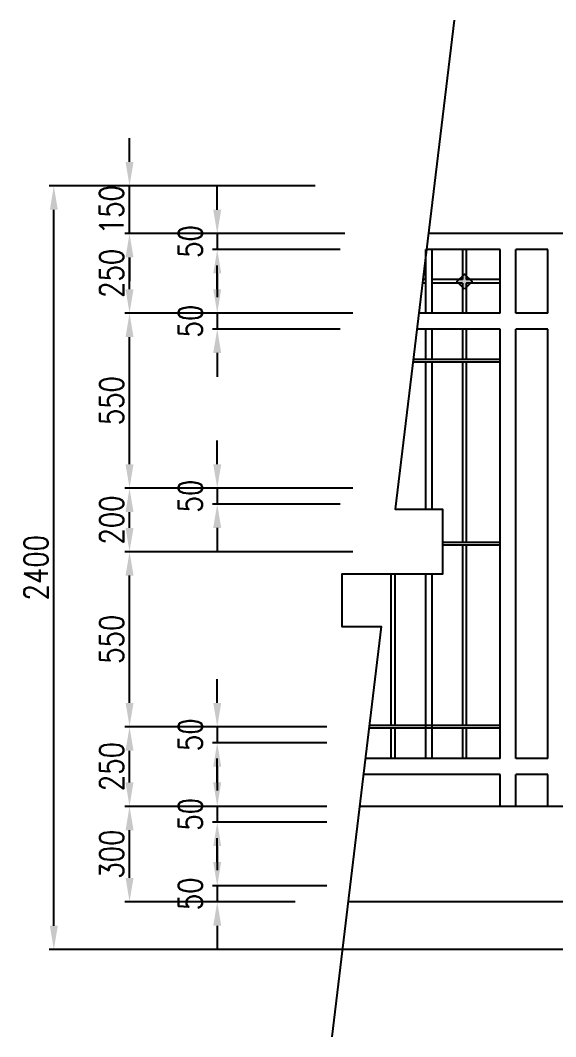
# Model space of a CAD drawing. Extents: x 17901 to 57070, y -1049 to 3900.
# Drawn here: x 35488 to 37172, y -212 to 2981 of the extents above; entities that cross this region are included whole.
import ezdxf

# ---------------------------------------------------------------- set-up
doc = ezdxf.new("R2010")
doc.units = 0
doc.header["$PDMODE"] = 3
doc.header["$PDSIZE"] = -1
doc.layers.get('0').update_dxf_attribs({"linetype": 'CONTINUOUS'})
doc.layers.get('DEFPOINTS').update_dxf_attribs({"linetype": 'CONTINUOUS'})
doc.layers.add('0-DIM', color=8, linetype='CONTINUOUS')
doc.layers.add('0-TEXT', color=7, linetype='CONTINUOUS')
doc.styles.get("Standard").update_dxf_attribs({"font": 'romans.shx', "width": 0.8})
doc.dimstyles.new('CALL', dxfattribs={"dimscale": 30, "dimtxt": 2.5, "dimasz": 2.5, "dimexe": 0.5, "dimexo": 2.5, "dimtad": 0, "dimdec": 0, "dimtxsty": 'STANDARD', "dimcen": 2.5, "dimclrd": 256, "dimclre": 256, "dimclrt": 7, "dimazin": 3, "dimtfac": 1, "dimtdec": 0, "dimtmove": 0, "dimatfit": 3, "dimtolj": 1, "dimtzin": 0})

# ---------------------------------------------------------------- blocks, each defined once
blk = doc.blocks.new('*D67')
at = {"linetype": 'BYBLOCK'}
for p, q in [((33738.7, 2536.3), (33738.7, 2611.3)), ((34322.7, 2461.3), (33723.7, 2461.3)), ((33738.7, 2311.3), (33738.7, 2461.3)), ((33738.7, 2311.3), (33738.7, 2461.3)), ((34322.7, 2311.3), (33723.7, 2311.3)), ((33738.7, 2236.3), (33738.7, 2161.3))]:
    blk.add_line(p, q, dxfattribs=at)
for points in [[(33726.2, 2536.3), (33751.2, 2536.3), (33738.7, 2461.3)], [(33726.2, 2236.3), (33751.2, 2236.3), (33738.7, 2311.3)]]:
    blk.add_solid(points, dxfattribs=at)
at = {"layer": 'DEFPOINTS', "color": 0, "linetype": 'BYBLOCK'}
for p in [(33738.7, 2461.3), (34397.7, 2461.3), (34397.7, 2311.3)]:
    blk.add_point(p, dxfattribs=at)
at = {"color": 7, "linetype": 'BYBLOCK', "insert": (33682, 2386.3), "char_height": 75, "attachment_point": 5, "rotation": 90}
blk.add_mtext('\\A1;150', dxfattribs=at)
blk = doc.blocks.new('*D69')
at = {"linetype": 'BYBLOCK'}
for p, q in [((36415.4, 2461.3), (35578.2, 2461.3)), ((35593.2, 136.3), (35593.2, 2386.3)), ((37721.9, 61.3), (35578.2, 61.3))]:
    blk.add_line(p, q, dxfattribs=at)
for points in [[(35580.7, 2386.3), (35605.7, 2386.3), (35593.2, 2461.3)], [(35580.7, 136.3), (35605.7, 136.3), (35593.2, 61.3)]]:
    blk.add_solid(points, dxfattribs=at)
at = {"layer": 'DEFPOINTS', "color": 0, "linetype": 'BYBLOCK'}
for p in [(35593.2, 2461.3), (36490.4, 2461.3), (37796.9, 61.3)]:
    blk.add_point(p, dxfattribs=at)
at = {"color": 7, "linetype": 'BYBLOCK', "insert": (35537, 1261.3), "char_height": 75, "attachment_point": 5, "rotation": 90}
blk.add_mtext('\\A1;2400', dxfattribs=at)
blk = doc.blocks.new('*D70')
at = {"linetype": 'BYBLOCK'}
for p, q in [((36479.9, 511.3), (36086.1, 511.3)), ((36101.1, 286.3), (36101.1, 436.3)), ((36443.8, 211.3), (36086.1, 211.3))]:
    blk.add_line(p, q, dxfattribs=at)
for points in [[(36088.6, 436.3), (36113.6, 436.3), (36101.1, 511.3)], [(36088.6, 286.3), (36113.6, 286.3), (36101.1, 211.3)]]:
    blk.add_solid(points, dxfattribs=at)
at = {"layer": 'DEFPOINTS', "color": 0, "linetype": 'BYBLOCK'}
for p in [(36101.1, 511.3), (36554.9, 511.3), (36518.8, 211.3)]:
    blk.add_point(p, dxfattribs=at)
at = {"color": 7, "linetype": 'BYBLOCK', "insert": (36044.8, 361.3), "char_height": 75, "attachment_point": 5, "rotation": 90}
blk.add_mtext('\\A1;300', dxfattribs=at)
blk = doc.blocks.new('*D71')
at = {"linetype": 'BYBLOCK'}
for p, q in [((34284.5, 761.3), (33723.7, 761.3)), ((33738.7, 586.3), (33738.7, 686.3)), ((34042.5, 511.3), (33723.7, 511.3))]:
    blk.add_line(p, q, dxfattribs=at)
for points in [[(33726.2, 686.3), (33751.2, 686.3), (33738.7, 761.3)], [(33726.2, 586.3), (33751.2, 586.3), (33738.7, 511.3)]]:
    blk.add_solid(points, dxfattribs=at)
at = {"layer": 'DEFPOINTS', "color": 0, "linetype": 'BYBLOCK'}
for p in [(33738.7, 761.3), (34359.5, 761.3), (34117.5, 511.3)]:
    blk.add_point(p, dxfattribs=at)
at = {"color": 7, "linetype": 'BYBLOCK', "insert": (33682.5, 636.3), "char_height": 75, "attachment_point": 5, "rotation": 90}
blk.add_mtext('\\A1;250', dxfattribs=at)
blk = doc.blocks.new('*D72')
at = {"linetype": 'BYBLOCK'}
for p, q in [((36518.1, 1311.3), (36086.1, 1311.3)), ((36101.1, 836.3), (36101.1, 1236.3)), ((36329.9, 761.3), (36086.1, 761.3))]:
    blk.add_line(p, q, dxfattribs=at)
for points in [[(36088.6, 1236.3), (36113.6, 1236.3), (36101.1, 1311.3)], [(36088.6, 836.3), (36113.6, 836.3), (36101.1, 761.3)]]:
    blk.add_solid(points, dxfattribs=at)
at = {"layer": 'DEFPOINTS', "color": 0, "linetype": 'BYBLOCK'}
for p in [(36101.1, 1311.3), (36593.1, 1311.3), (36404.9, 761.3)]:
    blk.add_point(p, dxfattribs=at)
at = {"color": 7, "linetype": 'BYBLOCK', "insert": (36044.8, 1036.3), "char_height": 75, "attachment_point": 5, "rotation": 90}
blk.add_mtext('\\A1;550', dxfattribs=at)
blk = doc.blocks.new('*D73')
at = {"linetype": 'BYBLOCK'}
for p, q in [((34440.7, 1511.3), (33723.7, 1511.3)), ((33738.7, 1386.3), (33738.7, 1436.3)), ((34440.7, 1311.3), (33723.7, 1311.3))]:
    blk.add_line(p, q, dxfattribs=at)
for points in [[(33726.2, 1436.3), (33751.2, 1436.3), (33738.7, 1511.3)], [(33726.2, 1386.3), (33751.2, 1386.3), (33738.7, 1311.3)]]:
    blk.add_solid(points, dxfattribs=at)
at = {"layer": 'DEFPOINTS', "color": 0, "linetype": 'BYBLOCK'}
for p in [(33738.7, 1511.3), (34515.7, 1511.3), (34515.7, 1311.3)]:
    blk.add_point(p, dxfattribs=at)
at = {"color": 7, "linetype": 'BYBLOCK', "insert": (33682.5, 1411.3), "char_height": 75, "attachment_point": 5, "rotation": 90}
blk.add_mtext('\\A1;200', dxfattribs=at)
blk = doc.blocks.new('*D74')
at = {"linetype": 'BYBLOCK'}
for p, q in [((34440.7, 2061.3), (33723.7, 2061.3)), ((33738.7, 1586.3), (33738.7, 1986.3)), ((34440.7, 1511.3), (33723.7, 1511.3))]:
    blk.add_line(p, q, dxfattribs=at)
for points in [[(33726.2, 1986.3), (33751.2, 1986.3), (33738.7, 2061.3)], [(33726.2, 1586.3), (33751.2, 1586.3), (33738.7, 1511.3)]]:
    blk.add_solid(points, dxfattribs=at)
at = {"layer": 'DEFPOINTS', "color": 0, "linetype": 'BYBLOCK'}
for p in [(33738.7, 2061.3), (34515.7, 2061.3), (34515.7, 1511.3)]:
    blk.add_point(p, dxfattribs=at)
at = {"color": 7, "linetype": 'BYBLOCK', "insert": (33682.5, 1786.3), "char_height": 75, "attachment_point": 5, "rotation": 90}
blk.add_mtext('\\A1;550', dxfattribs=at)
blk = doc.blocks.new('*D75')
at = {"linetype": 'BYBLOCK'}
for p, q in [((34340.7, 2311.3), (33723.7, 2311.3)), ((33738.7, 2136.3), (33738.7, 2236.3)), ((34440.7, 2061.3), (33723.7, 2061.3))]:
    blk.add_line(p, q, dxfattribs=at)
for points in [[(33726.2, 2236.3), (33751.2, 2236.3), (33738.7, 2311.3)], [(33726.2, 2136.3), (33751.2, 2136.3), (33738.7, 2061.3)]]:
    blk.add_solid(points, dxfattribs=at)
at = {"layer": 'DEFPOINTS', "color": 0, "linetype": 'BYBLOCK'}
for p in [(33738.7, 2311.3), (34415.7, 2311.3), (34515.7, 2061.3)]:
    blk.add_point(p, dxfattribs=at)
at = {"color": 7, "linetype": 'BYBLOCK', "insert": (33682.5, 2186.3), "char_height": 75, "attachment_point": 5, "rotation": 90}
blk.add_mtext('\\A1;250', dxfattribs=at)
blk = doc.blocks.new('*D84')
at = {"linetype": 'BYBLOCK'}
for p, q in [((34014.6, 836.3), (34014.6, 911.3)), ((34359.5, 761.3), (33999.6, 761.3)), ((34014.6, 761.3), (34014.6, 711.3)), ((34014.6, 761.3), (34014.6, 711.3)), ((34359.5, 711.3), (33999.6, 711.3)), ((34014.6, 636.3), (34014.6, 561.3))]:
    blk.add_line(p, q, dxfattribs=at)
for points in [[(34002.1, 836.3), (34027.1, 836.3), (34014.6, 761.3)], [(34002.1, 636.3), (34027.1, 636.3), (34014.6, 711.3)]]:
    blk.add_solid(points, dxfattribs=at)
at = {"layer": 'DEFPOINTS', "color": 0, "linetype": 'BYBLOCK'}
for p in [(34434.5, 761.3), (34014.6, 711.3), (34434.5, 711.3)]:
    blk.add_point(p, dxfattribs=at)
at = {"color": 7, "linetype": 'BYBLOCK', "insert": (33930.2, 736.3), "char_height": 75, "attachment_point": 5, "rotation": 90}
blk.add_mtext('\\A1;50', dxfattribs=at)
blk = doc.blocks.new('*D85')
at = {"linetype": 'BYBLOCK'}
for p, q in [((34014.6, 336.3), (34014.6, 411.3)), ((34359.5, 261.3), (33999.6, 261.3)), ((34014.6, 261.3), (34014.6, 211.3)), ((34014.6, 261.3), (34014.6, 211.3)), ((34259.5, 211.3), (33999.6, 211.3)), ((34014.6, 136.3), (34014.6, 61.3))]:
    blk.add_line(p, q, dxfattribs=at)
for points in [[(34002.1, 336.3), (34027.1, 336.3), (34014.6, 261.3)], [(34002.1, 136.3), (34027.1, 136.3), (34014.6, 211.3)]]:
    blk.add_solid(points, dxfattribs=at)
at = {"layer": 'DEFPOINTS', "color": 0, "linetype": 'BYBLOCK'}
for p in [(34434.5, 261.3), (34014.6, 211.3), (34334.5, 211.3)]:
    blk.add_point(p, dxfattribs=at)
at = {"color": 7, "linetype": 'BYBLOCK', "insert": (33930.2, 236.3), "char_height": 75, "attachment_point": 5, "rotation": 90}
blk.add_mtext('\\A1;50', dxfattribs=at)
blk = doc.blocks.new('*D86')
at = {"linetype": 'BYBLOCK'}
for p, q in [((34014.6, 586.3), (34014.6, 661.3)), ((34359.5, 511.3), (33999.6, 511.3)), ((34014.6, 511.3), (34014.6, 461.3)), ((34014.6, 511.3), (34014.6, 461.3)), ((34359.5, 461.3), (33999.6, 461.3)), ((34014.6, 386.3), (34014.6, 311.3))]:
    blk.add_line(p, q, dxfattribs=at)
for points in [[(34002.1, 586.3), (34027.1, 586.3), (34014.6, 511.3)], [(34002.1, 386.3), (34027.1, 386.3), (34014.6, 461.3)]]:
    blk.add_solid(points, dxfattribs=at)
at = {"layer": 'DEFPOINTS', "color": 0, "linetype": 'BYBLOCK'}
for p in [(34434.5, 511.3), (34014.6, 461.3), (34434.5, 461.3)]:
    blk.add_point(p, dxfattribs=at)
at = {"color": 7, "linetype": 'BYBLOCK', "insert": (33930.2, 486.3), "char_height": 75, "attachment_point": 5, "rotation": 90}
blk.add_mtext('\\A1;50', dxfattribs=at)
blk = doc.blocks.new('*D87')
at = {"linetype": 'BYBLOCK'}
for p, q in [((34014.6, 2136.3), (34014.6, 2211.3)), ((34400.9, 2061.3), (33999.6, 2061.3)), ((34014.6, 2061.3), (34014.6, 2011.3)), ((34014.6, 2061.3), (34014.6, 2011.3)), ((34400.9, 2011.3), (33999.6, 2011.3)), ((34014.6, 1936.3), (34014.6, 1861.3))]:
    blk.add_line(p, q, dxfattribs=at)
for points in [[(34002.1, 2136.3), (34027.1, 2136.3), (34014.6, 2061.3)], [(34002.1, 1936.3), (34027.1, 1936.3), (34014.6, 2011.3)]]:
    blk.add_solid(points, dxfattribs=at)
at = {"layer": 'DEFPOINTS', "color": 0, "linetype": 'BYBLOCK'}
for p in [(34475.9, 2061.3), (34014.6, 2011.3), (34475.9, 2011.3)]:
    blk.add_point(p, dxfattribs=at)
at = {"color": 7, "linetype": 'BYBLOCK', "insert": (33930.2, 2036.3), "char_height": 75, "attachment_point": 5, "rotation": 90}
blk.add_mtext('\\A1;50', dxfattribs=at)
blk = doc.blocks.new('*D88')
at = {"linetype": 'BYBLOCK'}
for p, q in [((34014.6, 1586.3), (34014.6, 1661.3)), ((34400.9, 1511.3), (33999.6, 1511.3)), ((34014.6, 1511.3), (34014.6, 1461.3)), ((34014.6, 1511.3), (34014.6, 1461.3)), ((34400.9, 1461.3), (33999.6, 1461.3)), ((34014.6, 1386.3), (34014.6, 1311.3))]:
    blk.add_line(p, q, dxfattribs=at)
for points in [[(34002.1, 1586.3), (34027.1, 1586.3), (34014.6, 1511.3)], [(34002.1, 1386.3), (34027.1, 1386.3), (34014.6, 1461.3)]]:
    blk.add_solid(points, dxfattribs=at)
at = {"layer": 'DEFPOINTS', "color": 0, "linetype": 'BYBLOCK'}
for p in [(34475.9, 1511.3), (34014.6, 1461.3), (34475.9, 1461.3)]:
    blk.add_point(p, dxfattribs=at)
at = {"color": 7, "linetype": 'BYBLOCK', "insert": (33930.2, 1486.3), "char_height": 75, "attachment_point": 5, "rotation": 90}
blk.add_mtext('\\A1;50', dxfattribs=at)
blk = doc.blocks.new('*D89')
at = {"linetype": 'BYBLOCK'}
for p, q in [((34014.6, 2386.3), (34014.6, 2461.3)), ((34415.7, 2311.3), (33999.6, 2311.3)), ((34014.6, 2311.3), (34014.6, 2261.3)), ((34014.6, 2311.3), (34014.6, 2261.3)), ((34400.9, 2261.3), (33999.6, 2261.3)), ((34014.6, 2186.3), (34014.6, 2111.3))]:
    blk.add_line(p, q, dxfattribs=at)
for points in [[(34002.1, 2386.3), (34027.1, 2386.3), (34014.6, 2311.3)], [(34002.1, 2186.3), (34027.1, 2186.3), (34014.6, 2261.3)]]:
    blk.add_solid(points, dxfattribs=at)
at = {"layer": 'DEFPOINTS', "color": 0, "linetype": 'BYBLOCK'}
for p in [(34490.7, 2311.3), (34014.6, 2261.3), (34475.9, 2261.3)]:
    blk.add_point(p, dxfattribs=at)
at = {"color": 7, "linetype": 'BYBLOCK', "insert": (33930.2, 2286.3), "char_height": 75, "attachment_point": 5, "rotation": 90}
blk.add_mtext('\\A1;50', dxfattribs=at)

msp = doc.modelspace()

# ---------------------------------------------------------------- hatches: boundary and pattern name
at = {"layer": '0-TEXT', "linetype": 'CONTINUOUS'}
msp.add_hatch(color=256, dxfattribs=at).paths.add_polyline_path([(36884.9, 2136.2), (36860.8, 2160.3), (36884.9, 2184.3), (36908.9, 2160.3)])

# ---------------------------------------------------------------- linework, layer by layer
for p, q in [((37196.9, 2311.3), (36771.5, 2311.3)), ((36996.9, 2261.3), (36765.5, 2261.3)), ((36996.9, 2061.3), (36996.9, 2261.3)), ((37146.9, 2261.3), (37046.9, 2261.3)), ((37046.9, 2061.3), (37046.9, 2261.3)), ((37146.9, 2061.3), (37146.9, 2261.3)), ((36996.9, 2061.3), (36741.5, 2061.3)), ((37146.9, 2061.3), (37046.9, 2061.3)), ((36996.9, 2011.3), (36735.4, 2011.3)), ((36996.9, 661.3), (36996.9, 2011.3)), ((37046.9, 661.3), (37046.9, 2011.3)), ((37146.9, 2011.3), (37046.9, 2011.3)), ((37146.9, 661.3), (37146.9, 2011.3)), ((36996.9, 661.3), (36573, 661.3)), ((37146.9, 661.3), (37046.9, 661.3)), ((36996.9, 611.3), (36567, 611.3)), ((36996.9, 511.3), (36996.9, 611.3)), ((37146.9, 611.3), (37046.9, 611.3)), ((37046.9, 511.3), (37046.9, 611.3)), ((37146.9, 511.3), (37146.9, 611.3)), ((37296.9, 511.3), (36554.9, 511.3))]:
    msp.add_line(p, q)
at = {"color": 2}
for p, q in [((36761.9, 2261.3), (36761.9, 2061.3)), ((36781.9, 2261.3), (36781.9, 2061.3)), ((36878.4, 2261.3), (36878.4, 2167.3)), ((36890.4, 2261.3), (36890.4, 2167.3)), ((36761.9, 2155.3), (36752.8, 2155.3)), ((36761.9, 2167.3), (36754.2, 2167.3)), ((36878.4, 2167.3), (36781.9, 2167.3)), ((36878.4, 2155.3), (36781.9, 2155.3)), ((36878.4, 2155.3), (36878.4, 2061.3)), ((36996.9, 2167.3), (36890.4, 2167.3)), ((36890.4, 2155.3), (36890.4, 2061.3)), ((36996.9, 2155.3), (36890.4, 2155.3)), ((36761.9, 2011.3), (36761.9, 1915.8)), ((36781.9, 2011.3), (36781.9, 1915.8)), ((36878.4, 2011.3), (36878.4, 1915.8)), ((36890.4, 2011.3), (36890.4, 1915.8)), ((36996.9, 1906.8), (36722.9, 1906.8)), ((36996.9, 1915.8), (36723.9, 1915.8)), ((36761.9, 1906.8), (36761.9, 1445.7)), ((36781.9, 1906.8), (36781.9, 1445.7)), ((36878.4, 1906.8), (36878.4, 1340.7)), ((36890.4, 1906.8), (36890.4, 1340.7)), ((36996.9, 1340.7), (36815.7, 1340.7)), ((36996.9, 1331.7), (36815.7, 1331.7)), ((36878.4, 1331.7), (36878.4, 765.8)), ((36890.4, 1331.7), (36890.4, 765.8)), ((36653.4, 1241.5), (36653.4, 765.8)), ((36665.4, 1241.5), (36665.4, 765.8)), ((36761.9, 1241.5), (36761.9, 661.3)), ((36781.9, 1241.5), (36781.9, 661.3)), ((36996.9, 756.8), (36584.5, 756.8)), ((36996.9, 765.8), (36585.6, 765.8)), ((36653.4, 756.8), (36653.4, 661.3)), ((36665.4, 756.8), (36665.4, 661.3)), ((36878.4, 756.8), (36878.4, 661.3)), ((36890.4, 756.8), (36890.4, 661.3))]:
    msp.add_line(p, q, dxfattribs=at)
msp.add_lwpolyline([(36884.9, 2136.2), (36860.8, 2160.3), (36884.9, 2184.3), (36908.9, 2160.3)], close=True, dxfattribs=at)
at = {"color": 5}
msp.add_lwpolyline([(42472, 61.3), (37796.9, 61.3), (37796.9, 211.3), (36518.8, 211.3)], dxfattribs=at)
at = {"layer": '0-DIM', "color": 1}
msp.add_lwpolyline([(36852.2, 2981.5), (36667.4, 1445.7), (36815.7, 1445.7), (36815.7, 1241.5), (36499.2, 1241.5), (36499.2, 1076.2), (36622.9, 1076.2), (36467.8, -212.5)], dxfattribs=at)

# ---------------------------------------------------------------- dimensions: what is measured, and where the dimension line sits
at = {"layer": '0-DIM'}
dim = msp.add_linear_dim(base=(35831.4, 2461.3), p1=(36490.4, 2311.3), p2=(36490.4, 2461.3), angle=90, dimstyle='CALL', override={"dimtad": 1}, dxfattribs=at)
dim.commit()
dim.dimension.update_dxf_attribs({"geometry": '*D67', "text_midpoint": (35774.7, 2386.3), "dimtype": 160, "insert": (2092.6, 0)})
dim = msp.add_linear_dim(base=(35593.2, 2461.3), p1=(37796.9, 61.3), p2=(36490.4, 2461.3), angle=90, dimstyle='CALL', override={"dimtad": 1}, dxfattribs=at)
dim.commit()
dim.dimension.update_dxf_attribs({"geometry": '*D69', "text_midpoint": (35537, 1261.3)})
for base, p1, p2, picture, middle, set_off in [((36107.2, 2261.3), (36583.4, 2311.3), (36568.5, 2261.3), '*D89', (36022.8, 2286.3), (2092.6, 0)), ((35831.4, 2311.3), (36608.4, 2061.3), (36508.4, 2311.3), '*D75', (35775.1, 2186.3), (2092.6, 0)), ((36107.2, 2011.3), (36568.5, 2061.3), (36568.5, 2011.3), '*D87', (36022.8, 2036.3), (2092.6, 0)), ((35831.4, 2061.3), (36608.4, 1511.3), (36608.4, 2061.3), '*D74', (35775.1, 1786.3), (2092.6, 0)), ((36107.2, 1461.3), (36568.5, 1511.3), (36568.5, 1461.3), '*D88', (36022.8, 1486.3), (2092.6, 0)), ((35831.4, 1511.3), (36608.4, 1311.3), (36608.4, 1511.3), '*D73', (35775.1, 1411.3), (2092.6, 0)), ((35831.4, 1311.3), (36135.2, 761.3), (36323.4, 1311.3), '*D72', (35775.1, 1036.3), (-269.7, 0)), ((36107.2, 711.3), (36527.2, 761.3), (36527.2, 711.3), '*D84', (36022.8, 736.3), (2092.6, 0)), ((35831.4, 761.3), (36210.2, 511.3), (36452.2, 761.3), '*D71', (35775.1, 636.3), (2092.6, 0)), ((36107.2, 461.3), (36527.2, 511.3), (36527.2, 461.3), '*D86', (36022.8, 486.3), (2092.6, 0)), ((35831.4, 511.3), (36249.1, 211.3), (36285.2, 511.3), '*D70', (35775.1, 361.3), (-269.7, 0)), ((36107.2, 211.3), (36527.2, 261.3), (36427.2, 211.3), '*D85', (36022.8, 236.3), (2092.6, 0))]:
    dim = msp.add_linear_dim(base=base, p1=p1, p2=p2, angle=90, dimstyle='CALL', override={"dimtad": 1}, dxfattribs=at)
    dim.commit()
    dim.dimension.update_dxf_attribs({"geometry": picture, "text_midpoint": middle, "insert": set_off})

doc.saveas('drawing.dxf')
